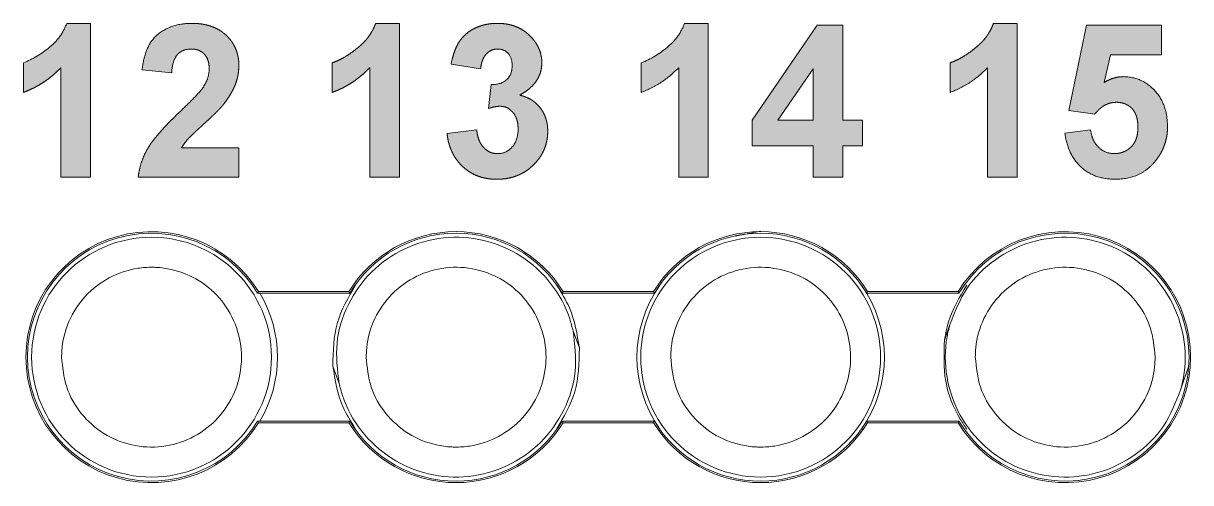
# Model space of a CAD drawing. Extents: x 222 to 1672, y 144 to 807.
# Drawn here: x 455.46 to 465.19, y 452.13 to 455.96 of the extents above; entities that cross this region are included whole.
import ezdxf

# ---------------------------------------------------------------- set-up
doc = ezdxf.new("R2010")
doc.units = 0
doc.header["$LTSCALE"] = 2
doc.header["$MEASUREMENT"] = 0
doc.linetypes.add('PHANTOM', pattern=[12.7, 6.35, -1.27, 1.27, -1.27, 1.27, -1.27])
doc.layers.get('0').update_dxf_attribs({"linetype": 'CONTINUOUS'})
doc.layers.add('DIM', color=7, linetype='CONTINUOUS')

msp = doc.modelspace()

# ---------------------------------------------------------------- hatches: boundary and pattern name
at = {"layer": 'DIM', "lineweight": 5}
h = msp.add_hatch(color=256, dxfattribs=at)
edge = h.paths.add_edge_path(flags=0)
edge.add_line((455.45527, 455.63175), (455.45527, 455.3848))
edge.add_spline(control_points=[(455.45527, 455.3848), (455.47009, 455.39052), (455.4997, 455.40196), (455.54247, 455.42239), (455.58379, 455.44492), (455.62385, 455.46924), (455.66217, 455.49645), (455.69915, 455.52566), (455.73464, 455.55718), (455.75688, 455.57974), (455.76807, 455.59111)], knot_values=[0, 0, 0, 0, 0.1261267, 0.251858, 0.3758066, 0.4995326, 0.6235877, 0.7485837, 0.8734334, 1, 1, 1, 1], weights=[1, 1, 1, 1, 1, 1, 1, 1, 1, 1, 1], degree=3, periodic=0)
edge.add_line((455.76807, 455.59111), (455.76807, 454.67686))
edge.add_line((455.76807, 454.67686), (456.01503, 454.67686))
edge.add_line((456.01503, 454.67686), (456.01503, 455.96102))
edge.add_line((456.01503, 455.96102), (455.81695, 455.96102))
edge.add_spline(control_points=[(455.81695, 455.96102), (455.80213, 455.92147), (455.78235, 455.88367), (455.73314, 455.8162), (455.70369, 455.78664), (455.6063, 455.70596), (455.53413, 455.66132), (455.45527, 455.63175)], knot_values=[0, 0, 0, 0, 0.25, 0.25, 0.5, 0.5, 1, 1, 1, 1], weights=[1, 1, 1, 1, 1, 1, 1, 1], degree=3, periodic=0)
h = msp.add_hatch(color=256, dxfattribs=at)
edge = h.paths.add_edge_path(flags=0)
edge.add_spline(control_points=[(456.9566, 455.43007), (456.92884, 455.39108), (456.89569, 455.35684), (456.82855, 455.28912), (456.79437, 455.25586), (456.76007, 455.22273)], knot_values=[0, 0, 0, 0, 0.5, 0.5, 1, 1, 1, 1], weights=[1, 1, 1, 1, 1, 1], degree=3, periodic=0)
edge.add_spline(control_points=[(456.76007, 455.22273), (456.74416, 455.20743), (456.71338, 455.17785), (456.66967, 455.13425), (456.63012, 455.09282), (456.59511, 455.05341), (456.5634, 455.01695), (456.5361, 454.98259), (456.51311, 454.95032), (456.4878, 454.91091), (456.46234, 454.86196), (456.43889, 454.80181), (456.42132, 454.74017), (456.41563, 454.69797), (456.41279, 454.67686)], knot_values=[0, 0, 0, 0, 0.0999847, 0.1933643, 0.279631, 0.3593995, 0.4321138, 0.4984758, 0.5580759, 0.6115183, 0.7105433, 0.8073379, 0.903642, 1, 1, 1, 1], weights=[1, 1, 1, 1, 1, 1, 1, 1, 1, 1, 1, 1, 1, 1, 1], degree=3, periodic=0)
edge.add_line((456.41279, 454.67686), (457.25243, 454.67686))
edge.add_line((457.25243, 454.67686), (457.25243, 454.92382))
edge.add_line((457.25243, 454.92382), (456.77524, 454.92382))
edge.add_spline(control_points=[(456.77524, 454.92382), (456.78214, 454.93494), (456.79666, 454.95838), (456.81689, 454.98317), (456.83303, 455.00141), (456.84469, 455.0131), (456.85889, 455.0271), (456.8759, 455.0431), (456.8951, 455.0619), (456.91763, 455.08223), (456.94243, 455.10521), (456.9694, 455.1294), (456.99627, 455.15426), (457.0222, 455.17769), (457.04524, 455.20029), (457.06641, 455.22089), (457.08493, 455.24036), (457.10142, 455.258), (457.11565, 455.27416), (457.12402, 455.2847), (457.12793, 455.28962)], knot_values=[0, 0, 0, 0, 0.0770134, 0.1621611, 0.1879022, 0.2203879, 0.2592987, 0.3053595, 0.3578442, 0.4175096, 0.4839664, 0.5568745, 0.630836, 0.6994326, 0.7626243, 0.8208106, 0.8732953, 0.9208051, 0.9630236, 1, 1, 1, 1], weights=[1, 1, 1, 1, 1, 1, 1, 1, 1, 1, 1, 1, 1, 1, 1, 1, 1, 1, 1, 1, 1], degree=3, periodic=0)
edge.add_spline(control_points=[(457.12793, 455.28962), (457.13826, 455.30327), (457.15827, 455.32972), (457.18384, 455.37062), (457.20585, 455.41015), (457.22293, 455.4495), (457.23641, 455.48876), (457.24553, 455.52887), (457.25149, 455.56992), (457.25212, 455.59769), (457.25243, 455.61168)], knot_values=[0, 0, 0, 0, 0.1458105, 0.2823985, 0.4105371, 0.5309139, 0.6473362, 0.7635726, 0.8808238, 1, 1, 1, 1], weights=[1, 1, 1, 1, 1, 1, 1, 1, 1, 1, 1], degree=3, periodic=0)
edge.add_spline(control_points=[(457.25243, 455.61168), (457.25219, 455.62388), (457.25172, 455.64787), (457.24629, 455.683), (457.2381, 455.7166), (457.22685, 455.74881), (457.21172, 455.77921), (457.19358, 455.80827), (457.17222, 455.83585), (457.1475, 455.86149), (457.1201, 455.88487), (457.09003, 455.90537), (457.0574, 455.92264), (457.02233, 455.93685), (456.98468, 455.94751), (456.9448, 455.95556), (456.90235, 455.96018), (456.87327, 455.96073), (456.85833, 455.96102)], knot_values=[0, 0, 0, 0, 0.0617679, 0.1215089, 0.1796931, 0.2368754, 0.2940179, 0.3514178, 0.4102701, 0.4705148, 0.5315599, 0.592554, 0.6545737, 0.7183293, 0.7839363, 0.852633, 0.924335, 1, 1, 1, 1], weights=[1, 1, 1, 1, 1, 1, 1, 1, 1, 1, 1, 1, 1, 1, 1, 1, 1, 1, 1], degree=3, periodic=0)
edge.add_spline(control_points=[(456.85833, 455.96102), (456.80501, 455.96032), (456.75196, 455.95416), (456.65161, 455.92082), (456.60364, 455.89487), (456.52544, 455.82247), (456.49773, 455.77563), (456.46089, 455.67764), (456.45195, 455.626), (456.44572, 455.57361)], knot_values=[0, 0, 0, 0, 0.25, 0.25, 0.5, 0.5, 0.75, 0.75, 1, 1, 1, 1], weights=[1, 1, 1, 1, 1, 1, 1, 1, 1, 1], degree=3, periodic=0)
edge.add_line((456.44572, 455.57361), (456.69267, 455.54943))
edge.add_spline(control_points=[(456.69267, 455.54943), (456.69586, 455.59742), (456.70308, 455.64708), (456.74275, 455.70688), (456.76184, 455.72274), (456.80555, 455.74335), (456.82934, 455.74591), (456.85319, 455.74699)], knot_values=[0, 0, 0, 0, 0.5, 0.5, 0.75, 0.75, 1, 1, 1, 1], weights=[1, 1, 1, 1, 1, 1, 1, 1], degree=3, periodic=0)
edge.add_spline(control_points=[(456.85319, 455.74699), (456.86447, 455.74646), (456.88605, 455.74543), (456.91666, 455.73744), (456.9433, 455.72352), (456.96586, 455.7041), (456.98387, 455.67938), (456.99674, 455.64982), (457.00415, 455.61556), (457.00502, 455.59131), (457.00548, 455.5785)], knot_values=[0, 0, 0, 0, 0.131231, 0.2510918, 0.3649536, 0.47821, 0.5946121, 0.7179637, 0.8509261, 1, 1, 1, 1], weights=[1, 1, 1, 1, 1, 1, 1, 1, 1, 1, 1], degree=3, periodic=0)
edge.add_spline(control_points=[(457.00548, 455.5785), (457.00411, 455.55215), (457.00088, 455.52612), (456.98343, 455.47597), (456.97028, 455.4528), (456.9566, 455.43007)], knot_values=[0, 0, 0, 0, 0.5, 0.5, 1, 1, 1, 1], weights=[1, 1, 1, 1, 1, 1], degree=3, periodic=0)
h = msp.add_hatch(color=256, dxfattribs=at)
edge = h.paths.add_edge_path(flags=0)
edge.add_line((458.03149, 455.63175), (458.03149, 455.3848))
edge.add_spline(control_points=[(458.03149, 455.3848), (458.04632, 455.39052), (458.07593, 455.40196), (458.11869, 455.42239), (458.16001, 455.44492), (458.20007, 455.46924), (458.23839, 455.49645), (458.27537, 455.52566), (458.31086, 455.55718), (458.3331, 455.57974), (458.3443, 455.59111)], knot_values=[0, 0, 0, 0, 0.1261267, 0.251858, 0.3758066, 0.4995326, 0.6235877, 0.7485837, 0.8734334, 1, 1, 1, 1], weights=[1, 1, 1, 1, 1, 1, 1, 1, 1, 1, 1], degree=3, periodic=0)
edge.add_line((458.3443, 455.59111), (458.3443, 454.67686))
edge.add_line((458.3443, 454.67686), (458.59125, 454.67686))
edge.add_line((458.59125, 454.67686), (458.59125, 455.96102))
edge.add_line((458.59125, 455.96102), (458.39317, 455.96102))
edge.add_spline(control_points=[(458.39317, 455.96102), (458.38948, 455.95117), (458.3821, 455.93148), (458.368, 455.90321), (458.35198, 455.87581), (458.3339, 455.84922), (458.31368, 455.82346), (458.29078, 455.79906), (458.26607, 455.77524), (458.2307, 455.7456), (458.18617, 455.71226), (458.13315, 455.67828), (458.08236, 455.65082), (458.04793, 455.63792), (458.03149, 455.63175)], knot_values=[0, 0, 0, 0, 0.0625706, 0.1251307, 0.187824, 0.2514029, 0.3164648, 0.3825759, 0.450459, 0.5207305, 0.6571441, 0.7813466, 0.8955272, 1, 1, 1, 1], weights=[1, 1, 1, 1, 1, 1, 1, 1, 1, 1, 1, 1, 1, 1, 1], degree=3, periodic=0)
h = msp.add_hatch(color=256, dxfattribs=at)
edge = h.paths.add_edge_path(flags=0)
edge.add_spline(control_points=[(459.5817, 455.0779), (459.58075, 455.02794), (459.56963, 454.97662), (459.52359, 454.91816), (459.50385, 454.90191), (459.45995, 454.87924), (459.43465, 454.87497), (459.4096, 454.87442)], knot_values=[0, 0, 0, 0, 0.5, 0.5, 0.75, 0.75, 1, 1, 1, 1], weights=[1, 1, 1, 1, 1, 1, 1, 1], degree=3, periodic=0)
edge.add_spline(control_points=[(459.4096, 454.87442), (459.39863, 454.87495), (459.37719, 454.87598), (459.34643, 454.88617), (459.31818, 454.90228), (459.29324, 454.92518), (459.27115, 454.95337), (459.25479, 454.9881), (459.24214, 455.02798), (459.23809, 455.0568), (459.23596, 455.07199)], knot_values=[0, 0, 0, 0, 0.1131108, 0.2210721, 0.3314922, 0.4470273, 0.5690459, 0.6995095, 0.8416922, 1, 1, 1, 1], weights=[1, 1, 1, 1, 1, 1, 1, 1, 1, 1, 1], degree=3, periodic=0)
edge.add_line((459.23596, 455.07199), (458.98901, 455.04163))
edge.add_spline(control_points=[(458.98901, 455.04163), (458.99073, 455.0277), (458.99409, 455.0004), (459.0034, 454.9608), (459.01507, 454.9231), (459.03005, 454.88744), (459.04813, 454.85388), (459.06915, 454.82236), (459.09274, 454.79259), (459.11959, 454.76551), (459.14847, 454.74068), (459.17978, 454.71944), (459.21261, 454.7009), (459.24744, 454.68593), (459.28424, 454.67469), (459.32272, 454.66652), (459.36297, 454.6611), (459.39046, 454.66064), (459.40446, 454.6604)], knot_values=[0, 0, 0, 0, 0.0675552, 0.1323556, 0.1955554, 0.2573587, 0.3183178, 0.3787785, 0.4395823, 0.5008927, 0.5621099, 0.6226904, 0.6827622, 0.7434256, 0.8048027, 0.8677226, 0.9326571, 1, 1, 1, 1], weights=[1, 1, 1, 1, 1, 1, 1, 1, 1, 1, 1, 1, 1, 1, 1, 1, 1, 1, 1], degree=3, periodic=0)
edge.add_spline(control_points=[(459.40446, 454.6604), (459.41922, 454.66074), (459.44833, 454.66143), (459.49101, 454.6668), (459.53179, 454.67622), (459.57071, 454.68897), (459.60776, 454.7057), (459.64316, 454.72558), (459.67623, 454.74995), (459.70736, 454.77718), (459.73572, 454.80704), (459.76062, 454.83878), (459.78152, 454.87221), (459.799, 454.90698), (459.81207, 454.94358), (459.82155, 454.98157), (459.8278, 455.02111), (459.82836, 455.04804), (459.82865, 455.0617)], knot_values=[0, 0, 0, 0, 0.0680365, 0.1341682, 0.1978302, 0.2606972, 0.3226179, 0.3849258, 0.4474589, 0.5115953, 0.575337, 0.6370049, 0.6972077, 0.756774, 0.8160353, 0.8759468, 0.937097, 1, 1, 1, 1], weights=[1, 1, 1, 1, 1, 1, 1, 1, 1, 1, 1, 1, 1, 1, 1, 1, 1, 1, 1], degree=3, periodic=0)
edge.add_spline(control_points=[(459.82865, 455.0617), (459.82843, 455.07105), (459.82798, 455.08954), (459.8253, 455.11677), (459.81996, 455.14286), (459.81315, 455.16797), (459.804, 455.1919), (459.7933, 455.21504), (459.77999, 455.23682), (459.76523, 455.25771), (459.74849, 455.27681), (459.73061, 455.29454), (459.7114, 455.31049), (459.69061, 455.32449), (459.6685, 455.33651), (459.64508, 455.34684), (459.62048, 455.35576), (459.60327, 455.35984), (459.59456, 455.3619)], knot_values=[0, 0, 0, 0, 0.0678147, 0.1340725, 0.198087, 0.260688, 0.3224685, 0.3836549, 0.445285, 0.5072249, 0.5689303, 0.6291616, 0.6896618, 0.7496713, 0.8106044, 0.8718382, 0.9351575, 1, 1, 1, 1], weights=[1, 1, 1, 1, 1, 1, 1, 1, 1, 1, 1, 1, 1, 1, 1, 1, 1, 1, 1], degree=3, periodic=0)
edge.add_spline(control_points=[(459.59456, 455.3619), (459.60918, 455.37033), (459.63743, 455.38662), (459.67502, 455.41545), (459.70747, 455.44577), (459.73383, 455.47873), (459.75405, 455.51404), (459.76867, 455.55136), (459.77777, 455.59084), (459.77876, 455.61798), (459.77926, 455.63175)], knot_values=[0, 0, 0, 0, 0.146686, 0.2835679, 0.4113209, 0.5324261, 0.6494376, 0.7640562, 0.8803035, 1, 1, 1, 1], weights=[1, 1, 1, 1, 1, 1, 1, 1, 1, 1, 1], degree=3, periodic=0)
edge.add_spline(control_points=[(459.77926, 455.63175), (459.77903, 455.64154), (459.77857, 455.66103), (459.77438, 455.68984), (459.76731, 455.71778), (459.75783, 455.74511), (459.74509, 455.7714), (459.73006, 455.79726), (459.71211, 455.82214), (459.69828, 455.83766), (459.69128, 455.84552)], knot_values=[0, 0, 0, 0, 0.1238983, 0.2467408, 0.3676144, 0.4884929, 0.6123389, 0.7369205, 0.8668022, 1, 1, 1, 1], weights=[1, 1, 1, 1, 1, 1, 1, 1, 1, 1, 1], degree=3, periodic=0)
edge.add_spline(control_points=[(459.69128, 455.84552), (459.68222, 455.85474), (459.66429, 455.87299), (459.63401, 455.89643), (459.60184, 455.91675), (459.56711, 455.93289), (459.53038, 455.94557), (459.4915, 455.95453), (459.45041, 455.96005), (459.42223, 455.96069), (459.4078, 455.96102)], knot_values=[0, 0, 0, 0, 0.1228372, 0.2430698, 0.3632248, 0.4839762, 0.6064773, 0.7320876, 0.8628777, 1, 1, 1, 1], weights=[1, 1, 1, 1, 1, 1, 1, 1, 1, 1, 1], degree=3, periodic=0)
edge.add_spline(control_points=[(459.4078, 455.96102), (459.39096, 455.96056), (459.35796, 455.95964), (459.30983, 455.95163), (459.26411, 455.93911), (459.22132, 455.92136), (459.18191, 455.89941), (459.1468, 455.87317), (459.11621, 455.84325), (459.09009, 455.80896), (459.06851, 455.76959), (459.04971, 455.72493), (459.03381, 455.67434), (459.02601, 455.63826), (459.02194, 455.6194)], knot_values=[0, 0, 0, 0, 0.0887937, 0.1740353, 0.2566934, 0.3384464, 0.4178559, 0.4941374, 0.5690024, 0.6429332, 0.7207162, 0.8052548, 0.8982642, 1, 1, 1, 1], weights=[1, 1, 1, 1, 1, 1, 1, 1, 1, 1, 1, 1, 1, 1, 1], degree=3, periodic=0)
edge.add_line((459.02194, 455.6194), (459.26889, 455.58236))
edge.add_spline(control_points=[(459.26889, 455.58236), (459.27063, 455.59502), (459.27393, 455.61913), (459.28365, 455.65266), (459.29722, 455.68155), (459.31486, 455.7052), (459.33542, 455.72388), (459.35841, 455.73715), (459.38346, 455.74569), (459.40096, 455.74655), (459.40986, 455.74699)], knot_values=[0, 0, 0, 0, 0.1600763, 0.3046058, 0.4358323, 0.5579212, 0.672075, 0.7813856, 0.8887829, 1, 1, 1, 1], weights=[1, 1, 1, 1, 1, 1, 1, 1, 1, 1, 1], degree=3, periodic=0)
edge.add_spline(control_points=[(459.40986, 455.74699), (459.4273, 455.7462), (459.44484, 455.74424), (459.47667, 455.73061), (459.49074, 455.71991), (459.52402, 455.67968), (459.53105, 455.64452), (459.53231, 455.61014)], knot_values=[0, 0, 0, 0, 0.25, 0.25, 0.5, 0.5, 1, 1, 1, 1], weights=[1, 1, 1, 1, 1, 1, 1, 1], degree=3, periodic=0)
edge.add_spline(control_points=[(459.53231, 455.61014), (459.53127, 455.58765), (459.5293, 455.56491), (459.51308, 455.52286), (459.50008, 455.50369), (459.45015, 455.45883), (459.40278, 455.44988), (459.3579, 455.45065)], knot_values=[0, 0, 0, 0, 0.25, 0.25, 0.5, 0.5, 1, 1, 1, 1], weights=[1, 1, 1, 1, 1, 1, 1, 1], degree=3, periodic=0)
edge.add_line((459.3579, 455.45065), (459.33475, 455.25129))
edge.add_spline(control_points=[(459.33475, 455.25129), (459.35064, 455.25614), (459.36666, 455.26069), (459.38295, 455.26398), (459.39115, 455.26563), (459.3994, 455.26717), (459.40771, 455.26813), (459.41602, 455.2691), (459.4244, 455.26934), (459.43275, 455.26955)], knot_values=[0, 0, 0, 0, 0.0000499, 0.0000499, 0.0000499, 0.000075, 0.000075, 0.000075, 0.0001001, 0.0001001, 0.0001001, 0.0001001], weights=[1, 1, 1, 1, 1, 1, 1, 1, 1, 1], degree=3, periodic=0)
edge.add_spline(control_points=[(459.43275, 455.26955), (459.44277, 455.26888), (459.46259, 455.26755), (459.49109, 455.25777), (459.51661, 455.24074), (459.53939, 455.21809), (459.55864, 455.18988), (459.57215, 455.15647), (459.58018, 455.11858), (459.58118, 455.09192), (459.5817, 455.0779)], knot_values=[0, 0, 0, 0, 0.1108862, 0.2193367, 0.3292133, 0.4481113, 0.5732658, 0.7048734, 0.8448029, 1, 1, 1, 1], weights=[1, 1, 1, 1, 1, 1, 1, 1, 1, 1, 1], degree=3, periodic=0)
h = msp.add_hatch(color=256, dxfattribs=at)
edge = h.paths.add_edge_path(flags=0)
edge.add_line((460.60771, 455.63175), (460.60771, 455.3848))
edge.add_spline(control_points=[(460.60771, 455.3848), (460.66655, 455.40753), (460.72305, 455.43493), (460.82866, 455.50432), (460.87622, 455.54615), (460.92052, 455.59111)], knot_values=[0, 0, 0, 0, 0.5, 0.5, 1, 1, 1, 1], weights=[1, 1, 1, 1, 1, 1], degree=3, periodic=0)
edge.add_line((460.92052, 455.59111), (460.92052, 454.67686))
edge.add_line((460.92052, 454.67686), (461.16747, 454.67686))
edge.add_line((461.16747, 454.67686), (461.16747, 455.96102))
edge.add_line((461.16747, 455.96102), (460.96939, 455.96102))
edge.add_spline(control_points=[(460.96939, 455.96102), (460.95457, 455.92147), (460.9348, 455.88367), (460.88558, 455.8162), (460.85613, 455.78664), (460.75874, 455.70596), (460.68657, 455.66132), (460.60771, 455.63175)], knot_values=[0, 0, 0, 0, 0.25, 0.25, 0.5, 0.5, 1, 1, 1, 1], weights=[1, 1, 1, 1, 1, 1, 1, 1], degree=3, periodic=0)
h = msp.add_hatch(color=256, dxfattribs=at)
h.paths.add_polyline_path([(461.5323, 454.94028), (462.04267, 454.94028), (462.04267, 454.67686), (462.28963, 454.67686), (462.28963, 454.94028), (462.45426, 454.94028), (462.45426, 455.15431), (462.28963, 455.15431), (462.28963, 455.94456), (462.07534, 455.94456), (461.5323, 455.15353)], flags=0)
h.paths.add_polyline_path([(461.7489, 455.15431), (462.04267, 455.58184), (462.04267, 455.15431)], flags=0)
h = msp.add_hatch(color=256, dxfattribs=at)
edge = h.paths.add_edge_path(flags=0)
edge.add_line((463.18393, 455.63175), (463.18393, 455.3848))
edge.add_spline(control_points=[(463.18393, 455.3848), (463.24278, 455.40753), (463.29927, 455.43493), (463.40489, 455.50432), (463.45244, 455.54615), (463.49674, 455.59111)], knot_values=[0, 0, 0, 0, 0.5, 0.5, 1, 1, 1, 1], weights=[1, 1, 1, 1, 1, 1], degree=3, periodic=0)
edge.add_line((463.49674, 455.59111), (463.49674, 454.67686))
edge.add_line((463.49674, 454.67686), (463.74369, 454.67686))
edge.add_line((463.74369, 454.67686), (463.74369, 455.96102))
edge.add_line((463.74369, 455.96102), (463.54561, 455.96102))
edge.add_spline(control_points=[(463.54561, 455.96102), (463.54192, 455.95117), (463.53454, 455.93148), (463.52044, 455.90321), (463.50442, 455.87581), (463.48635, 455.84922), (463.46612, 455.82346), (463.44322, 455.79906), (463.41851, 455.77524), (463.38315, 455.7456), (463.33861, 455.71226), (463.28559, 455.67828), (463.2348, 455.65082), (463.20038, 455.63792), (463.18393, 455.63175)], knot_values=[0, 0, 0, 0, 0.0625706, 0.1251307, 0.187824, 0.2514029, 0.3164648, 0.3825759, 0.450459, 0.5207305, 0.6571441, 0.7813466, 0.8955272, 1, 1, 1, 1], weights=[1, 1, 1, 1, 1, 1, 1, 1, 1, 1, 1, 1, 1, 1, 1], degree=3, periodic=0)
h = msp.add_hatch(color=256, dxfattribs=at)
edge = h.paths.add_edge_path(flags=0)
edge.add_spline(control_points=[(464.7506, 455.09488), (464.75037, 455.08596), (464.74991, 455.06868), (464.74749, 455.04351), (464.74273, 455.02016), (464.73676, 454.99833), (464.72845, 454.97842), (464.71836, 454.96035), (464.70669, 454.94382), (464.69307, 454.92926), (464.67806, 454.91661), (464.66271, 454.90492), (464.64594, 454.89589), (464.62885, 454.88764), (464.61054, 454.88185), (464.59163, 454.87746), (464.57181, 454.87478), (464.55837, 454.87455), (464.5515, 454.87442)], knot_values=[0, 0, 0, 0, 0.0797499, 0.154471, 0.2255516, 0.292493, 0.3563872, 0.4177885, 0.477113, 0.5367533, 0.595431, 0.652444, 0.7087106, 0.765279, 0.8217383, 0.8799185, 0.9386562, 1, 1, 1, 1], weights=[1, 1, 1, 1, 1, 1, 1, 1, 1, 1, 1, 1, 1, 1, 1, 1, 1, 1, 1], degree=3, periodic=0)
edge.add_spline(control_points=[(464.5515, 454.87442), (464.52598, 454.87577), (464.50037, 454.87974), (464.45393, 454.90077), (464.43308, 454.91631), (464.39802, 454.9533), (464.38397, 454.97541), (464.36443, 455.02199), (464.35958, 455.04687), (464.35548, 455.07199)], knot_values=[0, 0, 0, 0, 0.25, 0.25, 0.5, 0.5, 0.75, 0.75, 1, 1, 1, 1], weights=[1, 1, 1, 1, 1, 1, 1, 1, 1, 1], degree=3, periodic=0)
edge.add_line((464.35548, 455.07199), (464.14145, 455.04421))
edge.add_spline(control_points=[(464.14145, 455.04421), (464.14869, 454.99196), (464.16093, 454.94011), (464.20437, 454.84492), (464.23518, 454.801), (464.31198, 454.7293), (464.35738, 454.7016), (464.4574, 454.66721), (464.5092, 454.66135), (464.56179, 454.6604)], knot_values=[0, 0, 0, 0, 0.25, 0.25, 0.5, 0.5, 0.75, 0.75, 1, 1, 1, 1], weights=[1, 1, 1, 1, 1, 1, 1, 1, 1, 1], degree=3, periodic=0)
edge.add_spline(control_points=[(464.56179, 454.6604), (464.62835, 454.66216), (464.69539, 454.67204), (464.7848, 454.71395), (464.81329, 454.73238), (464.86395, 454.77464), (464.88558, 454.79971), (464.90649, 454.82555)], knot_values=[0, 0, 0, 0, 0.5, 0.5, 0.75, 0.75, 1, 1, 1, 1], weights=[1, 1, 1, 1, 1, 1, 1, 1], degree=3, periodic=0)
edge.add_spline(control_points=[(464.90649, 454.82555), (464.9138, 454.83563), (464.92832, 454.85567), (464.94664, 454.88768), (464.96256, 454.92053), (464.97543, 454.95444), (464.98516, 454.98952), (464.99246, 455.02543), (464.99656, 455.06255), (464.99722, 455.08758), (464.99756, 455.10028)], knot_values=[0, 0, 0, 0, 0.1266521, 0.2518214, 0.3748106, 0.4980287, 0.6204558, 0.7450882, 0.8706982, 1, 1, 1, 1], weights=[1, 1, 1, 1, 1, 1, 1, 1, 1, 1, 1], degree=3, periodic=0)
edge.add_spline(control_points=[(464.99756, 455.10028), (464.99624, 455.15231), (464.99086, 455.20464), (464.9599, 455.30342), (464.93426, 455.34995), (464.86693, 455.42846), (464.82578, 455.46188), (464.73217, 455.50588), (464.68055, 455.51512), (464.62867, 455.5165)], knot_values=[0, 0, 0, 0, 0.25, 0.25, 0.5, 0.5, 0.75, 0.75, 1, 1, 1, 1], weights=[1, 1, 1, 1, 1, 1, 1, 1, 1, 1], degree=3, periodic=0)
edge.add_spline(control_points=[(464.62867, 455.5165), (464.61524, 455.51589), (464.58818, 455.51465), (464.54803, 455.50511), (464.50808, 455.49025), (464.48306, 455.47581), (464.47021, 455.4684)], knot_values=[0, 0, 0, 0, 0.2400827, 0.4839119, 0.734987, 1, 1, 1, 1], weights=[1, 1, 1, 1, 1, 1, 1], degree=3, periodic=0)
edge.add_line((464.47021, 455.4684), (464.52063, 455.6976))
edge.add_line((464.52063, 455.6976), (464.94817, 455.6976))
edge.add_line((464.94817, 455.6976), (464.94817, 455.94456))
edge.add_line((464.94817, 455.94456), (464.32255, 455.94456))
edge.add_line((464.32255, 455.94456), (464.17438, 455.23405))
edge.add_line((464.17438, 455.23405), (464.38995, 455.2037))
edge.add_spline(control_points=[(464.38995, 455.2037), (464.39659, 455.21154), (464.40946, 455.22674), (464.43042, 455.24686), (464.45185, 455.26408), (464.4741, 455.27811), (464.49708, 455.28898), (464.52074, 455.29679), (464.54504, 455.30159), (464.56151, 455.30218), (464.56976, 455.30248)], knot_values=[0, 0, 0, 0, 0.1449947, 0.2811459, 0.4095391, 0.5324906, 0.6516455, 0.7676587, 0.8835391, 1, 1, 1, 1], weights=[1, 1, 1, 1, 1, 1, 1, 1, 1, 1, 1], degree=3, periodic=0)
edge.add_spline(control_points=[(464.56976, 455.30248), (464.57629, 455.30236), (464.58914, 455.30214), (464.60787, 455.29935), (464.62583, 455.29563), (464.64282, 455.29006), (464.65857, 455.28232), (464.67371, 455.27373), (464.68757, 455.26294), (464.7008, 455.25095), (464.71266, 455.23709), (464.72264, 455.22137), (464.73163, 455.20438), (464.73825, 455.18548), (464.74422, 455.16521), (464.74778, 455.14317), (464.75022, 455.11955), (464.75047, 455.10329), (464.7506, 455.09488)], knot_values=[0, 0, 0, 0, 0.0626385, 0.123319, 0.1814711, 0.2387655, 0.2943902, 0.3497582, 0.4055958, 0.4627123, 0.5211321, 0.5800662, 0.6412088, 0.7053083, 0.7720513, 0.8439458, 0.9192544, 1, 1, 1, 1], weights=[1, 1, 1, 1, 1, 1, 1, 1, 1, 1, 1, 1, 1, 1, 1, 1, 1, 1, 1], degree=3, periodic=0)

# ---------------------------------------------------------------- linework, layer by layer
at = {"linetype": 'PHANTOM', "lineweight": 5}
for p, q in [((455.81695, 455.96102), (456.01503, 455.96102)), ((456.01503, 455.96102), (456.01503, 454.67686)), ((458.39317, 455.96102), (458.59125, 455.96102)), ((458.59125, 455.96102), (458.59125, 454.67686)), ((460.96939, 455.96102), (461.16747, 455.96102)), ((461.16747, 455.96102), (461.16747, 454.67686)), ((461.5323, 455.15353), (462.07534, 455.94456)), ((462.07534, 455.94456), (462.28963, 455.94456)), ((462.28963, 455.94456), (462.28963, 455.15431)), ((463.54561, 455.96102), (463.74369, 455.96102)), ((463.74369, 455.96102), (463.74369, 454.67686)), ((464.17438, 455.23405), (464.32255, 455.94456)), ((464.32255, 455.94456), (464.94817, 455.94456)), ((464.94817, 455.94456), (464.94817, 455.6976)), ((455.45527, 455.3848), (455.45527, 455.63175)), ((458.03149, 455.3848), (458.03149, 455.63175)), ((459.26889, 455.58236), (459.02194, 455.6194)), ((460.60771, 455.3848), (460.60771, 455.63175)), ((463.18393, 455.3848), (463.18393, 455.63175)), ((464.52063, 455.6976), (464.47021, 455.4684)), ((464.94817, 455.6976), (464.52063, 455.6976)), ((455.76807, 454.67686), (455.76807, 455.5911)), ((456.69267, 455.54943), (456.44572, 455.57361)), ((458.3443, 454.67686), (458.3443, 455.5911)), ((460.92052, 454.67686), (460.92052, 455.5911)), ((462.04267, 455.58185), (461.7489, 455.15431)), ((462.04267, 455.15431), (462.04267, 455.58185)), ((463.49674, 454.67686), (463.49674, 455.5911)), ((459.33475, 455.25129), (459.3579, 455.45065)), ((464.38995, 455.2037), (464.17438, 455.23405)), ((461.5323, 454.94028), (461.5323, 455.15353)), ((461.7489, 455.15431), (462.04267, 455.15431)), ((462.28963, 455.15431), (462.45426, 455.15431)), ((462.45426, 455.15431), (462.45426, 454.94028)), ((458.98901, 455.04163), (459.23596, 455.07199)), ((464.14145, 455.04421), (464.35548, 455.07199)), ((456.77524, 454.92382), (457.25243, 454.92382)), ((457.25243, 454.92382), (457.25243, 454.67686)), ((462.04267, 454.94028), (461.5323, 454.94028)), ((462.04267, 454.67686), (462.04267, 454.94028)), ((462.45426, 454.94028), (462.28963, 454.94028)), ((462.28963, 454.94028), (462.28963, 454.67686)), ((456.01503, 454.67686), (455.76807, 454.67686)), ((457.25243, 454.67686), (456.41279, 454.67686)), ((458.59125, 454.67686), (458.3443, 454.67686)), ((461.16747, 454.67686), (460.92052, 454.67686)), ((462.28963, 454.67686), (462.04267, 454.67686)), ((463.74369, 454.67686), (463.49674, 454.67686))]:
    msp.add_line(p, q, dxfattribs=at)
at = {"linetype": 'Continuous', "lineweight": 5}
for p, q in [((461.60438, 454.22675), (461.39282, 454.18467)), ((460.76169, 453.77673), (460.76462, 453.77673)), ((462.44414, 453.77673), (462.44543, 453.77673)), ((457.40884, 453.71059), (458.17827, 453.71059)), ((457.40884, 453.71059), (458.17827, 453.71059)), ((458.17091, 453.72368), (457.4162, 453.72368)), ((458.17091, 453.72368), (457.4162, 453.72368)), ((459.94884, 453.71059), (460.71827, 453.71059)), ((459.94884, 453.71059), (460.71827, 453.71059)), ((460.71091, 453.72368), (459.9562, 453.72368)), ((460.71091, 453.72368), (459.9562, 453.72368)), ((462.48884, 453.71059), (463.25827, 453.71059)), ((462.48884, 453.71059), (463.25827, 453.71059)), ((463.25091, 453.72368), (462.4962, 453.72368)), ((463.25091, 453.72368), (462.4962, 453.72368)), ((460.04016, 453.39546), (460.09238, 453.25158)), ((463.18184, 453.44784), (463.13765, 453.31902)), ((458.03637, 453.10189), (458.0886, 452.95795)), ((465.17465, 453.10311), (465.10692, 452.90557)), ((458.17827, 452.64314), (457.40884, 452.64314)), ((458.17827, 452.64314), (457.40884, 452.64314)), ((457.4162, 452.63004), (458.17091, 452.63004)), ((457.4162, 452.63004), (458.17091, 452.63004)), ((460.71827, 452.64314), (459.94884, 452.64314)), ((460.71827, 452.64314), (459.94884, 452.64314)), ((459.9562, 452.63004), (460.71091, 452.63004)), ((459.9562, 452.63004), (460.71091, 452.63004)), ((463.25827, 452.64314), (462.48884, 452.64314)), ((463.25827, 452.64314), (462.48884, 452.64314)), ((462.4962, 452.63004), (463.25091, 452.63004)), ((462.4962, 452.63004), (463.25091, 452.63004)), ((460.76462, 452.57673), (460.76187, 452.57673)), ((462.44414, 452.57673), (462.44525, 452.57673))]:
    msp.add_line(p, q, dxfattribs=at)
at = {"linetype": 'Continuous', "lineweight": 5, "flags": 128}
for points in [[(457.40884, 453.71059), (457.41391, 453.7196), (457.4162, 453.72368)], [(457.40884, 453.71059), (457.41391, 453.7196), (457.4162, 453.72368)], [(458.17827, 453.71059), (458.1732, 453.7196), (458.17091, 453.72368)], [(459.94884, 453.71059), (459.95391, 453.7196), (459.9562, 453.72368)], [(460.71827, 453.71059), (460.7132, 453.7196), (460.71091, 453.72368)], [(460.71827, 453.71059), (460.7132, 453.7196), (460.71091, 453.72368)], [(462.48884, 453.71059), (462.49391, 453.7196), (462.4962, 453.72368)], [(462.48884, 453.71059), (462.49391, 453.7196), (462.4962, 453.72368)], [(463.25827, 453.71059), (463.2532, 453.7196), (463.25091, 453.72368)], [(457.40884, 452.64314), (457.41391, 452.63413), (457.4162, 452.63004)], [(457.40884, 452.64314), (457.41391, 452.63413), (457.4162, 452.63004)], [(458.17827, 452.64314), (458.1732, 452.63413), (458.17091, 452.63004)], [(459.94884, 452.64314), (459.95391, 452.63413), (459.9562, 452.63004)], [(460.71827, 452.64314), (460.7132, 452.63413), (460.71091, 452.63004)], [(460.71827, 452.64314), (460.7132, 452.63413), (460.71091, 452.63004)], [(462.48884, 452.64314), (462.49391, 452.63413), (462.4962, 452.63004)], [(462.48884, 452.64314), (462.49391, 452.63413), (462.4962, 452.63004)], [(463.25827, 452.64314), (463.2532, 452.63413), (463.25091, 452.63004)]]:
    msp.add_lwpolyline(points, dxfattribs=at)
at = {"linetype": 'Continuous', "lineweight": 5}
for centre in [(456.52438, 453.1767), (461.60438, 453.1767)]:
    msp.add_circle(centre, 1, dxfattribs=at)
for centre, radius, start, end in [((456.52356, 453.17686), 1.04682, 31.490802, 328.509198), ((456.52356, 453.17686), 1.04682, 31.490802, 328.509198), ((456.52356, 453.17686), 1.03373, 31.085274, 328.914726), ((456.52356, 453.17686), 1.03373, 31.085274, 328.914726), ((459.06356, 453.17686), 1.04682, 31.490802, 148.509198), ((459.06356, 453.17686), 1.04682, 31.490802, 148.509198), ((459.06356, 453.17686), 1.03373, 31.085274, 148.914726), ((461.60356, 453.17686), 1.04682, 31.490802, 148.509198), ((461.60356, 453.17686), 1.04682, 31.490802, 148.509198), ((461.60356, 453.17686), 1.03373, 31.085274, 148.914726), ((461.60356, 453.17686), 1.03373, 31.085274, 148.914726), ((464.14356, 453.17686), 1.04682, 211.490802, 148.509198), ((464.14356, 453.17686), 1.04682, 211.490802, 148.509198), ((464.14356, 453.17686), 1.03373, 211.085274, 148.914726), ((461.60438, 453.17673), 1.03208, 144.454517, 215.545483), ((461.60438, 453.17673), 1.03208, 324.454517, 35.545483), ((456.52438, 453.17673), 1.05, 329.456713, 30.559537), ((459.06356, 453.17686), 1.04682, 211.490802, 328.509198), ((459.06356, 453.17686), 1.04682, 211.490802, 328.509198), ((459.06356, 453.17686), 1.03373, 211.085274, 328.914726), ((461.60356, 453.17686), 1.04682, 211.490802, 328.509198), ((461.60356, 453.17686), 1.04682, 211.490802, 328.509198), ((461.60356, 453.17686), 1.03373, 211.085274, 328.914726), ((461.60356, 453.17686), 1.03373, 211.085274, 328.914726)]:
    msp.add_arc(centre, radius, start, end, dxfattribs=at)
at = {"linetype": 'PHANTOM', "lineweight": 5}
for points, knots in [([(455.45527, 455.63175), (455.53413, 455.66132), (455.6063, 455.70596), (455.70369, 455.78664), (455.73314, 455.8162), (455.78235, 455.88367), (455.80213, 455.92147), (455.81695, 455.96102)], [0, 0, 0, 0, 0.5, 0.5, 0.75, 0.75, 1, 1, 1, 1]), ([(456.44572, 455.57361), (456.45195, 455.626), (456.46089, 455.67764), (456.49773, 455.77563), (456.52544, 455.82247), (456.60364, 455.89487), (456.65161, 455.92082), (456.75196, 455.95416), (456.80501, 455.96032), (456.85833, 455.96102)], [0, 0, 0, 0, 0.25, 0.25, 0.5, 0.5, 0.75, 0.75, 1, 1, 1, 1]), ([(456.85833, 455.96102), (456.87327, 455.96073), (456.90235, 455.96018), (456.9448, 455.95556), (456.98468, 455.94751), (457.02233, 455.93685), (457.0574, 455.92264), (457.09003, 455.90537), (457.1201, 455.88487), (457.1475, 455.86149), (457.17222, 455.83585), (457.19358, 455.80827), (457.21172, 455.77921), (457.22685, 455.74881), (457.2381, 455.7166), (457.24629, 455.683), (457.25172, 455.64787), (457.25219, 455.62388), (457.25243, 455.61168)], [0, 0, 0, 0, 0.075665, 0.147367, 0.2160637, 0.2816707, 0.3454263, 0.407446, 0.4684401, 0.5294852, 0.5897299, 0.6485822, 0.7059821, 0.7631246, 0.8203069, 0.8784911, 0.9382321, 1, 1, 1, 1]), ([(458.03149, 455.63175), (458.04793, 455.63792), (458.08236, 455.65082), (458.13315, 455.67828), (458.18617, 455.71226), (458.2307, 455.7456), (458.26607, 455.77524), (458.29078, 455.79906), (458.31368, 455.82346), (458.3339, 455.84922), (458.35198, 455.87581), (458.368, 455.90321), (458.3821, 455.93148), (458.38948, 455.95117), (458.39317, 455.96102)], [0, 0, 0, 0, 0.1044728, 0.2186534, 0.3428559, 0.4792695, 0.549541, 0.6174241, 0.6835352, 0.7485971, 0.812176, 0.8748693, 0.9374294, 1, 1, 1, 1]), ([(459.02194, 455.6194), (459.02601, 455.63826), (459.03381, 455.67434), (459.04971, 455.72493), (459.06851, 455.76959), (459.09009, 455.80896), (459.11621, 455.84325), (459.1468, 455.87317), (459.18191, 455.89941), (459.22132, 455.92136), (459.26411, 455.93911), (459.30983, 455.95163), (459.35796, 455.95964), (459.39096, 455.96056), (459.4078, 455.96102)], [0, 0, 0, 0, 0.1017358, 0.1947452, 0.2792838, 0.3570668, 0.4309976, 0.5058626, 0.5821441, 0.6615536, 0.7433066, 0.8259647, 0.9112063, 1, 1, 1, 1]), ([(459.4078, 455.96102), (459.42223, 455.96069), (459.45041, 455.96005), (459.4915, 455.95453), (459.53038, 455.94557), (459.56711, 455.93289), (459.60184, 455.91675), (459.63401, 455.89643), (459.66429, 455.87299), (459.68222, 455.85474), (459.69128, 455.84552)], [0, 0, 0, 0, 0.1371223, 0.2679124, 0.3935227, 0.5160238, 0.6367752, 0.7569302, 0.8771628, 1, 1, 1, 1]), ([(460.60771, 455.63175), (460.68657, 455.66132), (460.75874, 455.70596), (460.85613, 455.78664), (460.88558, 455.8162), (460.9348, 455.88367), (460.95457, 455.92147), (460.96939, 455.96102)], [0, 0, 0, 0, 0.5, 0.5, 0.75, 0.75, 1, 1, 1, 1]), ([(463.18393, 455.63175), (463.20038, 455.63792), (463.2348, 455.65082), (463.28559, 455.67828), (463.33861, 455.71226), (463.38315, 455.7456), (463.41851, 455.77524), (463.44322, 455.79906), (463.46612, 455.82346), (463.48635, 455.84922), (463.50442, 455.87581), (463.52044, 455.90321), (463.53454, 455.93148), (463.54192, 455.95117), (463.54561, 455.96102)], [0, 0, 0, 0, 0.1044728, 0.2186534, 0.3428559, 0.4792695, 0.549541, 0.6174241, 0.6835352, 0.7485971, 0.812176, 0.8748693, 0.9374294, 1, 1, 1, 1]), ([(459.69128, 455.84552), (459.69828, 455.83766), (459.71211, 455.82214), (459.73006, 455.79726), (459.74509, 455.7714), (459.75783, 455.74511), (459.76731, 455.71778), (459.77438, 455.68984), (459.77857, 455.66103), (459.77903, 455.64154), (459.77926, 455.63175)], [0, 0, 0, 0, 0.1331978, 0.2630795, 0.3876611, 0.5115071, 0.6323856, 0.7532592, 0.8761017, 1, 1, 1, 1]), ([(456.85319, 455.74699), (456.82934, 455.74591), (456.80555, 455.74335), (456.76184, 455.72274), (456.74275, 455.70688), (456.70308, 455.64708), (456.69586, 455.59742), (456.69267, 455.54943)], [0, 0, 0, 0, 0.25, 0.25, 0.5, 0.5, 1, 1, 1, 1]), ([(457.00548, 455.5785), (457.00502, 455.59131), (457.00415, 455.61556), (456.99674, 455.64982), (456.98387, 455.67938), (456.96586, 455.7041), (456.9433, 455.72352), (456.91666, 455.73744), (456.88605, 455.74543), (456.86447, 455.74646), (456.85319, 455.74699)], [0, 0, 0, 0, 0.1490739, 0.2820363, 0.4053879, 0.52179, 0.6350464, 0.7489082, 0.868769, 1, 1, 1, 1]), ([(459.40986, 455.74699), (459.40096, 455.74655), (459.38346, 455.74569), (459.35841, 455.73715), (459.33542, 455.72388), (459.31486, 455.7052), (459.29722, 455.68155), (459.28365, 455.65266), (459.27393, 455.61913), (459.27063, 455.59502), (459.26889, 455.58236)], [0, 0, 0, 0, 0.11121714, 0.21861436, 0.32792502, 0.4420788, 0.56416772, 0.69539422, 0.83992372, 1, 1, 1, 1]), ([(459.53231, 455.61014), (459.53105, 455.64452), (459.52402, 455.67968), (459.49074, 455.71991), (459.47667, 455.73061), (459.44484, 455.74424), (459.4273, 455.7462), (459.40986, 455.74699)], [0, 0, 0, 0, 0.5, 0.5, 0.75, 0.75, 1, 1, 1, 1]), ([(457.25243, 455.61168), (457.25212, 455.59769), (457.25149, 455.56992), (457.24553, 455.52887), (457.23641, 455.48876), (457.22293, 455.4495), (457.20585, 455.41015), (457.18384, 455.37062), (457.15827, 455.32972), (457.13826, 455.30327), (457.12793, 455.28962)], [0, 0, 0, 0, 0.1191762, 0.2364274, 0.3526638, 0.4690861, 0.5894629, 0.7176015, 0.8541895, 1, 1, 1, 1]), ([(459.3579, 455.45065), (459.40278, 455.44988), (459.45015, 455.45883), (459.50008, 455.50369), (459.51308, 455.52286), (459.5293, 455.56491), (459.53127, 455.58765), (459.53231, 455.61014)], [0, 0, 0, 0, 0.5, 0.5, 0.75, 0.75, 1, 1, 1, 1]), ([(459.77926, 455.63175), (459.77876, 455.61798), (459.77777, 455.59084), (459.76867, 455.55136), (459.75405, 455.51404), (459.73383, 455.47873), (459.70747, 455.44577), (459.67502, 455.41545), (459.63743, 455.38662), (459.60918, 455.37033), (459.59456, 455.3619)], [0, 0, 0, 0, 0.1196965, 0.2359438, 0.3505624, 0.4675739, 0.5886791, 0.7164321, 0.853314, 1, 1, 1, 1]), ([(455.76807, 455.59111), (455.75688, 455.57974), (455.73464, 455.55718), (455.69915, 455.52566), (455.66217, 455.49645), (455.62385, 455.46924), (455.58379, 455.44492), (455.54247, 455.42239), (455.4997, 455.40196), (455.47009, 455.39052), (455.45527, 455.3848)], [0, 0, 0, 0, 0.1265666, 0.2514163, 0.3764123, 0.5004674, 0.6241934, 0.748142, 0.8738733, 1, 1, 1, 1]), ([(456.9566, 455.43007), (456.97028, 455.4528), (456.98343, 455.47597), (457.00088, 455.52612), (457.00411, 455.55215), (457.00548, 455.5785)], [0, 0, 0, 0, 0.5, 0.5, 1, 1, 1, 1]), ([(458.3443, 455.59111), (458.3331, 455.57974), (458.31086, 455.55718), (458.27537, 455.52566), (458.23839, 455.49645), (458.20007, 455.46924), (458.16001, 455.44492), (458.11869, 455.42239), (458.07593, 455.40196), (458.04632, 455.39052), (458.03149, 455.3848)], [0, 0, 0, 0, 0.1265666, 0.2514163, 0.3764123, 0.5004674, 0.6241934, 0.748142, 0.8738733, 1, 1, 1, 1]), ([(460.92052, 455.59111), (460.87622, 455.54615), (460.82866, 455.50432), (460.72305, 455.43493), (460.66655, 455.40753), (460.60771, 455.3848)], [0, 0, 0, 0, 0.5, 0.5, 1, 1, 1, 1]), ([(463.49674, 455.59111), (463.45244, 455.54615), (463.40489, 455.50432), (463.29927, 455.43493), (463.24278, 455.40753), (463.18393, 455.3848)], [0, 0, 0, 0, 0.5, 0.5, 1, 1, 1, 1]), ([(464.47021, 455.4684), (464.48306, 455.47581), (464.50808, 455.49025), (464.54803, 455.50511), (464.58818, 455.51465), (464.61524, 455.51589), (464.62867, 455.5165)], [0, 0, 0, 0, 0.265013, 0.5160881, 0.7599173, 1, 1, 1, 1]), ([(464.62867, 455.5165), (464.68055, 455.51512), (464.73217, 455.50588), (464.82578, 455.46188), (464.86693, 455.42846), (464.93426, 455.34995), (464.9599, 455.30342), (464.99086, 455.20464), (464.99624, 455.15231), (464.99756, 455.10028)], [0, 0, 0, 0, 0.25, 0.25, 0.5, 0.5, 0.75, 0.75, 1, 1, 1, 1]), ([(456.76007, 455.22273), (456.79437, 455.25586), (456.82855, 455.28912), (456.89569, 455.35684), (456.92884, 455.39108), (456.9566, 455.43007)], [0, 0, 0, 0, 0.5, 0.5, 1, 1, 1, 1]), ([(459.59456, 455.3619), (459.60327, 455.35984), (459.62048, 455.35576), (459.64508, 455.34684), (459.6685, 455.33651), (459.69061, 455.32449), (459.7114, 455.31049), (459.73061, 455.29454), (459.74849, 455.27681), (459.76523, 455.25771), (459.77999, 455.23682), (459.7933, 455.21504), (459.804, 455.1919), (459.81315, 455.16797), (459.81996, 455.14286), (459.8253, 455.11677), (459.82798, 455.08954), (459.82843, 455.07105), (459.82865, 455.0617)], [0, 0, 0, 0, 0.0648425, 0.1281618, 0.1893956, 0.2503287, 0.3103382, 0.3708384, 0.4310697, 0.4927751, 0.554715, 0.6163451, 0.6775315, 0.739312, 0.801913, 0.8659275, 0.9321853, 1, 1, 1, 1]), ([(456.41279, 454.67686), (456.41563, 454.69797), (456.42132, 454.74017), (456.43889, 454.80181), (456.46234, 454.86196), (456.4878, 454.91091), (456.51311, 454.95032), (456.5361, 454.98259), (456.5634, 455.01695), (456.59511, 455.05341), (456.63012, 455.09282), (456.66967, 455.13425), (456.71338, 455.17785), (456.74416, 455.20743), (456.76007, 455.22273)], [0, 0, 0, 0, 0.096358, 0.1926621, 0.2894567, 0.3884817, 0.4419241, 0.5015242, 0.5678862, 0.6406005, 0.720369, 0.8066357, 0.9000153, 1, 1, 1, 1]), ([(457.12793, 455.28962), (457.12402, 455.2847), (457.11565, 455.27416), (457.10142, 455.258), (457.08493, 455.24036), (457.06641, 455.22089), (457.04524, 455.20029), (457.0222, 455.17769), (456.99627, 455.15426), (456.9694, 455.1294), (456.94243, 455.10521), (456.91763, 455.08223), (456.8951, 455.0619), (456.8759, 455.0431), (456.85889, 455.0271), (456.84469, 455.0131), (456.83303, 455.00141), (456.81689, 454.98317), (456.79666, 454.95838), (456.78214, 454.93494), (456.77524, 454.92382)], [0, 0, 0, 0, 0.0369764, 0.0791949, 0.1267047, 0.1791894, 0.2373757, 0.3005674, 0.369164, 0.4431255, 0.5160336, 0.5824904, 0.6421558, 0.6946405, 0.7407013, 0.7796121, 0.8120978, 0.8378389, 0.9229866, 1, 1, 1, 1]), ([(459.43275, 455.26955), (459.4244, 455.26934), (459.41602, 455.2691), (459.40771, 455.26813), (459.3994, 455.26717), (459.39115, 455.26563), (459.38295, 455.26398), (459.36666, 455.26069), (459.35064, 455.25614), (459.33475, 455.25129)], [0, 0, 0, 0, 0.00002508508, 0.00002508508, 0.00002508508, 0.00005017861, 0.00005017861, 0.00005017861, 0.00010006076, 0.00010006076, 0.00010006076, 0.00010006076]), ([(459.5817, 455.0779), (459.58118, 455.09192), (459.58018, 455.11858), (459.57215, 455.15647), (459.55864, 455.18988), (459.53939, 455.21809), (459.51661, 455.24074), (459.49109, 455.25777), (459.46259, 455.26755), (459.44277, 455.26888), (459.43275, 455.26955)], [0, 0, 0, 0, 0.1551971, 0.2951266, 0.4267342, 0.5518887, 0.6707867, 0.7806633, 0.8891138, 1, 1, 1, 1]), ([(464.56976, 455.30248), (464.56151, 455.30218), (464.54504, 455.30159), (464.52074, 455.29679), (464.49708, 455.28898), (464.4741, 455.27811), (464.45185, 455.26408), (464.43042, 455.24686), (464.40946, 455.22674), (464.39659, 455.21154), (464.38995, 455.2037)], [0, 0, 0, 0, 0.1164609, 0.2323413, 0.3483545, 0.4675094, 0.5904609, 0.7188541, 0.8550053, 1, 1, 1, 1]), ([(464.7506, 455.09488), (464.75047, 455.10329), (464.75022, 455.11955), (464.74778, 455.14317), (464.74422, 455.16521), (464.73825, 455.18548), (464.73163, 455.20438), (464.72264, 455.22137), (464.71266, 455.23709), (464.7008, 455.25095), (464.68757, 455.26294), (464.67371, 455.27373), (464.65857, 455.28232), (464.64282, 455.29006), (464.62583, 455.29563), (464.60787, 455.29935), (464.58914, 455.30214), (464.57629, 455.30236), (464.56976, 455.30248)], [0, 0, 0, 0, 0.0807456, 0.1560542, 0.2279487, 0.2946917, 0.3587912, 0.4199338, 0.4788679, 0.5372877, 0.5944042, 0.6502418, 0.7056098, 0.7612345, 0.8185289, 0.876681, 0.9373615, 1, 1, 1, 1]), ([(459.40446, 454.6604), (459.39046, 454.66064), (459.36297, 454.6611), (459.32272, 454.66652), (459.28424, 454.67469), (459.24744, 454.68593), (459.21261, 454.7009), (459.17978, 454.71944), (459.14847, 454.74068), (459.11959, 454.76551), (459.09274, 454.79259), (459.06915, 454.82236), (459.04813, 454.85388), (459.03005, 454.88744), (459.01507, 454.9231), (459.0034, 454.9608), (458.99409, 455.0004), (458.99073, 455.0277), (458.98901, 455.04163)], [0, 0, 0, 0, 0.0673429, 0.1322774, 0.1951973, 0.2565744, 0.3172378, 0.3773096, 0.4378901, 0.4991073, 0.5604177, 0.6212215, 0.6816822, 0.7426413, 0.8044446, 0.8676444, 0.9324448, 1, 1, 1, 1]), ([(459.23596, 455.07199), (459.23809, 455.0568), (459.24214, 455.02798), (459.25479, 454.9881), (459.27115, 454.95337), (459.29324, 454.92518), (459.31818, 454.90228), (459.34643, 454.88617), (459.37719, 454.87598), (459.39863, 454.87495), (459.4096, 454.87442)], [0, 0, 0, 0, 0.1583078, 0.3004905, 0.4309541, 0.5529727, 0.6685078, 0.7789279, 0.8868892, 1, 1, 1, 1]), ([(459.82865, 455.0617), (459.82836, 455.04804), (459.8278, 455.02111), (459.82155, 454.98157), (459.81207, 454.94358), (459.799, 454.90698), (459.78152, 454.87221), (459.76062, 454.83878), (459.73572, 454.80704), (459.70736, 454.77718), (459.67623, 454.74995), (459.64316, 454.72558), (459.60776, 454.7057), (459.57071, 454.68897), (459.53179, 454.67622), (459.49101, 454.6668), (459.44833, 454.66143), (459.41922, 454.66074), (459.40446, 454.6604)], [0, 0, 0, 0, 0.062903, 0.1240532, 0.1839647, 0.243226, 0.3027923, 0.3629951, 0.424663, 0.4884047, 0.5525411, 0.6150742, 0.6773821, 0.7393028, 0.8021698, 0.8658318, 0.9319635, 1, 1, 1, 1]), ([(459.4096, 454.87442), (459.43465, 454.87497), (459.45995, 454.87924), (459.50385, 454.90191), (459.52359, 454.91816), (459.56963, 454.97662), (459.58075, 455.02794), (459.5817, 455.0779)], [0, 0, 0, 0, 0.25, 0.25, 0.5, 0.5, 1, 1, 1, 1]), ([(464.56179, 454.6604), (464.5092, 454.66135), (464.4574, 454.66721), (464.35738, 454.7016), (464.31198, 454.7293), (464.23518, 454.801), (464.20437, 454.84492), (464.16093, 454.94011), (464.14869, 454.99196), (464.14145, 455.04421)], [0, 0, 0, 0, 0.25, 0.25, 0.5, 0.5, 0.75, 0.75, 1, 1, 1, 1]), ([(464.35548, 455.07199), (464.35958, 455.04687), (464.36443, 455.02199), (464.38397, 454.97541), (464.39802, 454.9533), (464.43308, 454.91631), (464.45393, 454.90077), (464.50037, 454.87974), (464.52598, 454.87577), (464.5515, 454.87442)], [0, 0, 0, 0, 0.25, 0.25, 0.5, 0.5, 0.75, 0.75, 1, 1, 1, 1]), ([(464.5515, 454.87442), (464.55837, 454.87455), (464.57181, 454.87478), (464.59163, 454.87746), (464.61054, 454.88185), (464.62885, 454.88764), (464.64594, 454.89589), (464.66271, 454.90492), (464.67806, 454.91661), (464.69307, 454.92926), (464.70669, 454.94382), (464.71836, 454.96035), (464.72845, 454.97842), (464.73676, 454.99833), (464.74273, 455.02016), (464.74749, 455.04351), (464.74991, 455.06868), (464.75037, 455.08596), (464.7506, 455.09488)], [0, 0, 0, 0, 0.06134382, 0.12008148, 0.1782617, 0.23472102, 0.29128943, 0.34755603, 0.40456901, 0.46324666, 0.52288703, 0.58221153, 0.64361276, 0.70750701, 0.77444843, 0.84552904, 0.92025012, 1, 1, 1, 1]), ([(464.99756, 455.10028), (464.99722, 455.08758), (464.99656, 455.06255), (464.99246, 455.02543), (464.98516, 454.98952), (464.97543, 454.95444), (464.96256, 454.92053), (464.94664, 454.88768), (464.92832, 454.85567), (464.9138, 454.83563), (464.90649, 454.82555)], [0, 0, 0, 0, 0.1293018, 0.2549118, 0.3795442, 0.5019713, 0.6251894, 0.7481786, 0.8733479, 1, 1, 1, 1]), ([(464.90649, 454.82555), (464.88558, 454.79971), (464.86395, 454.77464), (464.81329, 454.73238), (464.7848, 454.71395), (464.69539, 454.67204), (464.62835, 454.66216), (464.56179, 454.6604)], [0, 0, 0, 0, 0.25, 0.25, 0.5, 0.5, 1, 1, 1, 1])]:
    msp.add_open_spline(points, degree=3, knots=knots, dxfattribs=at)
at = {"linetype": 'Continuous', "lineweight": 5}
for points, knots in [([(458.0886, 452.95795), (458.07479, 453.07009), (458.04717, 453.29438), (458.1499, 453.62415), (458.34783, 453.9017), (458.62866, 454.098), (458.95807, 454.19029), (459.29954, 454.16835), (459.61474, 454.03459), (459.86683, 453.80413), (459.99455, 453.57181), (460.03137, 453.42943), (460.04016, 453.39546)], [0, 0, 0, 0, 0.1073727, 0.214745, 0.3221175, 0.4294899, 0.5368623, 0.6442348, 0.7516074, 0.8589795, 0.9663522, 1, 1, 1, 1]), ([(463.18184, 453.44784), (463.22297, 453.55308), (463.30523, 453.76356), (463.55231, 454.00492), (463.85835, 454.1551), (464.19872, 454.19439), (464.53242, 454.11908), (464.82246, 453.93753), (465.03626, 453.67007), (465.14857, 453.34752), (465.15058, 453.08241), (465.11533, 452.93963), (465.10692, 452.90557)], [0, 0, 0, 0, 0.1073726, 0.2147453, 0.3221177, 0.4294902, 0.5368627, 0.644235, 0.7516074, 0.8589798, 0.9663523, 1, 1, 1, 1]), ([(455.77438, 453.1767), (455.78267, 453.09237), (455.79926, 452.9237), (455.92854, 452.69921), (456.11893, 452.52856), (456.35666, 452.43098), (456.61286, 452.41749), (456.85921, 452.48957), (457.06776, 452.63918), (457.21508, 452.84917), (457.26859, 453.04021), (457.27881, 453.23424), (457.24568, 453.42985), (457.12122, 453.65416), (456.92963, 453.82485), (456.73191, 453.906), (456.59682, 453.92471), (456.50347, 453.92792), (456.36741, 453.91852), (456.16461, 453.85115), (455.96163, 453.69401), (455.82253, 453.47878), (455.77694, 453.29497), (455.77475, 453.19388), (455.77438, 453.1767)], [0, 0, 0, 0, 0.0536753, 0.1073512, 0.1610266, 0.2147021, 0.2683776, 0.3220532, 0.3757288, 0.4294042, 0.4830795, 0.4999003, 0.5535757, 0.6072515, 0.6609269, 0.7146025, 0.7411509, 0.7477666, 0.7743151, 0.8279908, 0.8816662, 0.9353416, 0.9890174, 1, 1, 1, 1]), ([(458.31438, 453.1767), (458.32267, 453.09237), (458.33925, 452.9237), (458.46856, 452.69921), (458.65884, 452.52857), (458.85688, 452.44741), (458.99194, 452.4287), (459.08529, 452.42549), (459.22135, 452.43489), (459.42417, 452.50226), (459.62703, 452.6594), (459.76659, 452.87461), (459.81091, 453.05847), (459.81727, 453.2434), (459.78567, 453.42987), (459.66124, 453.65416), (459.46955, 453.82486), (459.23217, 453.92242), (458.97586, 453.93592), (458.72959, 453.86384), (458.52085, 453.71424), (458.37418, 453.50422), (458.31882, 453.31325), (458.31523, 453.20301), (458.31438, 453.1767)], [0, 0, 0, 0, 0.0536753, 0.1073512, 0.1610266, 0.2147021, 0.2412506, 0.2478663, 0.2744148, 0.3280904, 0.3817658, 0.4354413, 0.4891171, 0.5000997, 0.553775, 0.6074509, 0.6611263, 0.7148018, 0.7684773, 0.8221529, 0.8758285, 0.9295039, 0.9831792, 1, 1, 1, 1]), ([(460.85438, 453.1767), (460.86267, 453.09237), (460.87925, 452.9237), (461.00856, 452.69921), (461.19884, 452.52857), (461.39688, 452.44741), (461.53194, 452.4287), (461.62529, 452.42549), (461.76135, 452.43489), (461.96417, 452.50226), (462.16703, 452.6594), (462.30659, 452.87461), (462.35091, 453.05847), (462.35727, 453.2434), (462.32567, 453.42987), (462.20124, 453.65416), (462.00955, 453.82486), (461.77217, 453.92242), (461.51586, 453.93592), (461.26959, 453.86384), (461.06085, 453.71424), (460.91418, 453.50422), (460.85882, 453.31325), (460.85523, 453.20301), (460.85438, 453.1767)], [0, 0, 0, 0, 0.0536753, 0.1073512, 0.1610266, 0.2147021, 0.2412506, 0.2478663, 0.2744148, 0.3280904, 0.3817658, 0.4354413, 0.4891171, 0.5000997, 0.553775, 0.6074509, 0.6611263, 0.7148018, 0.7684773, 0.8221529, 0.8758285, 0.9295039, 0.9831792, 1, 1, 1, 1]), ([(464.89438, 453.1767), (464.88609, 453.26104), (464.8695, 453.42971), (464.74022, 453.6542), (464.54982, 453.82485), (464.3121, 453.92242), (464.05588, 453.93592), (463.80959, 453.86384), (463.60086, 453.71424), (463.45418, 453.50422), (463.39882, 453.31325), (463.39523, 453.20301), (463.39438, 453.1767)], [0, 0, 0, 0, 0.1073721, 0.2147452, 0.3221173, 0.4294899, 0.5368623, 0.6442349, 0.7516074, 0.8589797, 0.9663517, 1, 1, 1, 1]), ([(458.22629, 453.77673), (458.16653, 453.67566), (458.04362, 453.46779), (458.03883, 453.22607), (458.03637, 453.10189)], [0, 0, 0, 0, 0.48625942, 1, 1, 1, 1]), ([(460.09238, 453.25158), (460.07381, 453.36718), (460.04358, 453.55538), (459.94175, 453.71511), (459.90247, 453.77673)], [0, 0, 0, 0, 0.6142252, 1, 1, 1, 1]), ([(463.32356, 453.77673), (463.26376, 453.67808), (463.17667, 453.53439), (463.14696, 453.37042), (463.13765, 453.31902)], [0, 0, 0, 0, 0.6865729, 1, 1, 1, 1]), ([(460.04016, 453.39546), (460.05397, 453.28332), (460.08159, 453.05903), (459.97886, 452.72926), (459.78093, 452.4517), (459.5001, 452.25541), (459.17069, 452.16312), (458.82922, 452.18506), (458.51402, 452.31882), (458.26193, 452.54928), (458.1342, 452.78159), (458.09738, 452.92398), (458.0886, 452.95795)], [0, 0, 0, 0, 0.1073727, 0.214745, 0.3221174, 0.4294899, 0.5368623, 0.6442347, 0.7516071, 0.8589795, 0.9663522, 1, 1, 1, 1]), ([(465.10692, 452.90557), (465.06579, 452.80033), (464.98352, 452.58985), (464.73645, 452.34849), (464.43041, 452.19831), (464.09004, 452.15902), (463.75634, 452.23433), (463.4663, 452.41588), (463.2525, 452.68334), (463.14018, 453.00589), (463.13817, 453.271), (463.17343, 453.41378), (463.18184, 453.44784)], [0, 0, 0, 0, 0.10737265, 0.21474518, 0.32211748, 0.42949, 0.53686251, 0.64423492, 0.75160731, 0.85897976, 0.96635229, 1, 1, 1, 1]), ([(463.13765, 453.31902), (463.13285, 453.20441), (463.12325, 452.97519), (463.22235, 452.72472), (463.30504, 452.6038), (463.32356, 452.57673)], [0, 0, 0, 0, 0.43698027, 0.87396269, 1, 1, 1, 1]), ([(459.90247, 452.57673), (459.96223, 452.67781), (460.08513, 452.88568), (460.08992, 453.1274), (460.09238, 453.25158)], [0, 0, 0, 0, 0.4862594, 1, 1, 1, 1]), ([(463.39438, 453.1767), (463.40267, 453.09237), (463.41926, 452.9237), (463.54854, 452.69921), (463.73893, 452.52856), (463.97666, 452.43099), (464.23287, 452.41749), (464.47917, 452.48957), (464.6879, 452.63917), (464.83458, 452.84919), (464.88994, 453.04016), (464.89352, 453.1504), (464.89438, 453.1767)], [0, 0, 0, 0, 0.1073721, 0.2147452, 0.3221174, 0.4294899, 0.5368623, 0.6442349, 0.7516074, 0.8589797, 0.9663517, 1, 1, 1, 1]), ([(458.03637, 453.10189), (458.05494, 452.98629), (458.08518, 452.79809), (458.18701, 452.63835), (458.22629, 452.57673)], [0, 0, 0, 0, 0.6142252, 1, 1, 1, 1])]:
    msp.add_open_spline(points, degree=3, knots=knots, dxfattribs=at)

doc.saveas('drawing.dxf')
